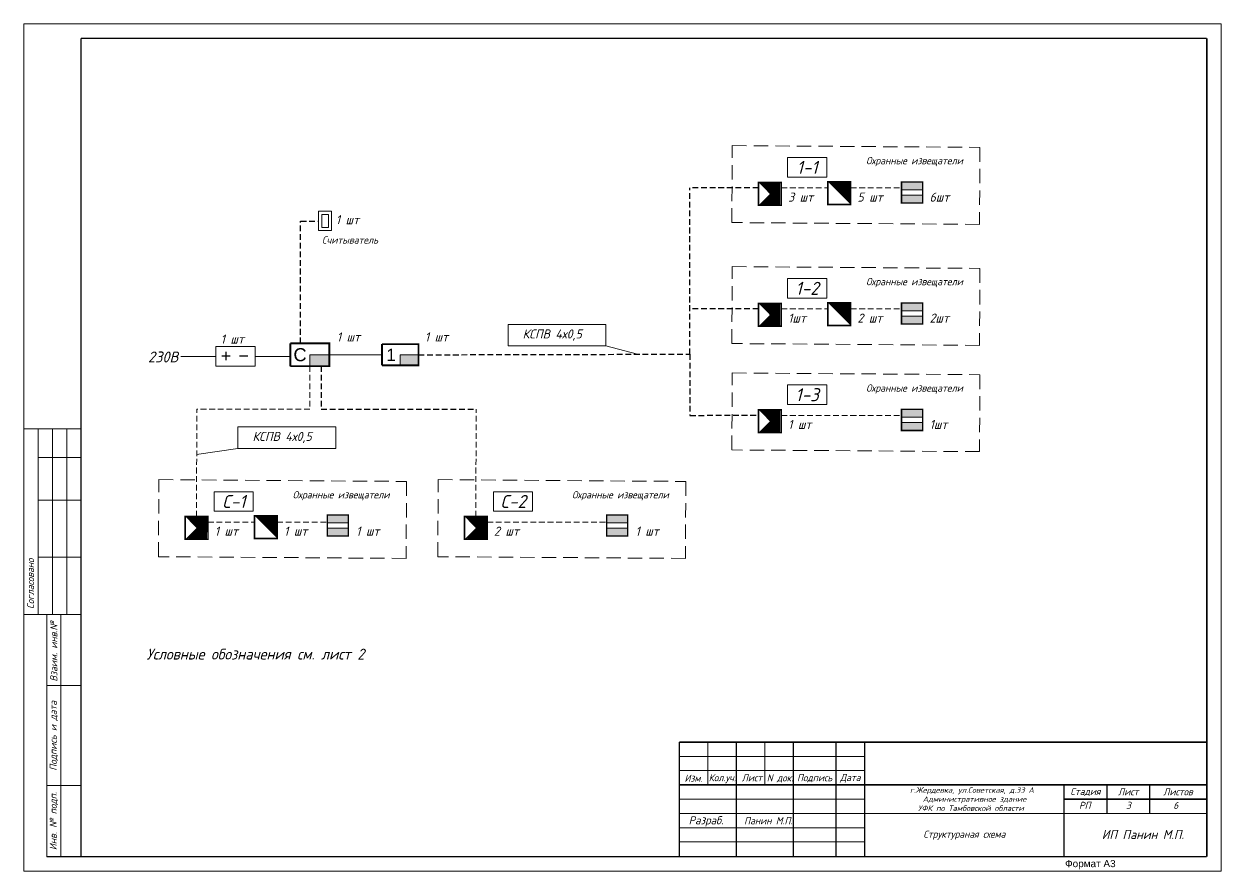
# Model space of a CAD drawing. Header units: inches. Extents: x 859 to 2631, y 393 to 1752.
# Drawn here: x 2486.4 to 2618.7, y 1386.4 to 1480 of the extents above; entities that cross this region are included whole.
import ezdxf

# ---------------------------------------------------------------- set-up
doc = ezdxf.new("R2010")
doc.units = ezdxf.units.IN
doc.header["$MEASUREMENT"] = 0
doc.linetypes.add('HIDDEN2', pattern=[4.7625, 3.175, -1.5875])
doc.linetypes.add('НЕВИДИМАЯ', pattern=[9.525, 6.35, -3.175])
doc.layers.get('0').transparency = 0.7
doc.layers.add('BLK_12_THHN', color=9, linetype='Continuous')
doc.layers.add('DESC', color=7, linetype='Continuous')
doc.styles.get("Standard").update_dxf_attribs({"font": 'GOST_Common Italic_0.ttf'})

# ---------------------------------------------------------------- blocks, each defined once
blk = doc.blocks.new('Объем')
at = {"const_width": 0.2}
blk.add_lwpolyline([(0, 0), (0, 3), (3, 3), (3, 0)], close=True, dxfattribs=at)
for points in [[(0.21, 2.94), (0.21, 0.09)], [(0.41, 2.94), (0.41, 0.09)], [(0.61, 2.94), (0.61, 0.09)], [(0.8, 2.94), (0.8, 0.09)], [(1.01, 2.94), (1.01, 0.09)], [(1.21, 2.94), (1.21, 0.09)], [(1.39, 1.52), (2.81, 2.97)], [(1.39, 2.94), (1.39, 0.09)], [(1.39, 1.48), (2.82, 0.03)], [(1.56, 2.93), (1.56, 1.76)], [(1.76, 2.94), (1.76, 1.94)], [(1.94, 2.95), (1.94, 2.15)], [(2.13, 2.93), (2.13, 2.33)], [(2.3, 2.93), (2.3, 2.52)], [(2.49, 2.94), (2.49, 2.7)], [(1.56, 0.09), (1.56, 1.25)], [(1.74, 0.06), (1.74, 1.05)], [(1.94, 0.06), (1.94, 0.87)], [(2.13, 0.05), (2.13, 0.66)], [(2.31, 0.06), (2.31, 0.48)], [(2.49, 0.07), (2.49, 0.29)]]:
    blk.add_lwpolyline(points, dxfattribs=at)
blk = doc.blocks.new('Звуковой')
blk.add_lwpolyline([(0.1, 2.9, 0, 4, 0), (1.5, 1.51, 4, 4, 0)], format="xyseb")
at = {"const_width": 0.2}
blk.add_lwpolyline([(0, 0), (0, 3), (3, 3), (3, 0)], close=True, dxfattribs=at)

msp = doc.modelspace()

# ---------------------------------------------------------------- hatches: boundary and pattern name
at = {"layer": 'DESC', "lineweight": 15}
h = msp.add_hatch(color=0, dxfattribs=at)
h.dxf.hatch_style = 1
h.paths.add_polyline_path([(2583.38, 1461.06), (2583.38, 1460.19), (2585.71, 1460.19), (2585.71, 1461.06)])
h.paths.add_polyline_path([(2585.71, 1461.66), (2585.71, 1462.52), (2583.38, 1462.52), (2583.38, 1461.66)])
h = msp.add_hatch(color=0, dxfattribs=at)
h.dxf.hatch_style = 1
h.paths.add_polyline_path([(2583.38, 1447.69), (2583.38, 1446.83), (2585.71, 1446.83), (2585.71, 1447.69)])
h.paths.add_polyline_path([(2585.71, 1448.3), (2585.71, 1449.16), (2583.38, 1449.16), (2583.38, 1448.3)])
at = {"layer": 'DESC'}
for points in [[(2517.99, 1443.44), (2517.99, 1442.18), (2520.15, 1442.18), (2520.15, 1443.44)], [(2527.98, 1443.44), (2527.98, 1442.27), (2530, 1442.27), (2530, 1443.44)]]:
    msp.add_hatch(color=0, dxfattribs=at).paths.add_polyline_path(points)
at = {"layer": 'DESC', "lineweight": 15}
h = msp.add_hatch(color=0, dxfattribs=at)
h.dxf.hatch_style = 1
h.paths.add_polyline_path([(2583.38, 1435.95), (2583.38, 1435.08), (2585.71, 1435.08), (2585.71, 1435.95)])
h.paths.add_polyline_path([(2585.71, 1436.55), (2585.71, 1437.41), (2583.38, 1437.41), (2583.38, 1436.55)])
h = msp.add_hatch(color=0, dxfattribs=at)
h.dxf.hatch_style = 1
h.paths.add_polyline_path([(2519.92, 1424.28), (2519.92, 1423.42), (2522.25, 1423.42), (2522.25, 1424.28)])
h.paths.add_polyline_path([(2522.25, 1424.88), (2522.25, 1425.74), (2519.92, 1425.74), (2519.92, 1424.88)])
h = msp.add_hatch(color=0, dxfattribs=at)
h.dxf.hatch_style = 1
h.paths.add_polyline_path([(2550.79, 1424.28), (2550.79, 1423.42), (2553.12, 1423.42), (2553.12, 1424.28)])
h.paths.add_polyline_path([(2553.12, 1424.88), (2553.12, 1425.74), (2550.79, 1425.74), (2550.79, 1424.88)])

# ---------------------------------------------------------------- linework, layer by layer
at = {"layer": 'BLK_12_THHN', "color": 0, "linetype": 'HIDDEN2', "ltscale": 0.2}
for p, q in [((2560, 1443.51), (2560, 1461.86)), ((2567.58, 1461.86), (2560, 1461.86)), ((2516.97, 1444.7), (2516.97, 1458.2)), ((2516.97, 1458.2), (2518.96, 1458.2)), ((2567.58, 1448.53), (2560, 1448.53)), ((2530, 1443.44), (2560, 1443.51)), ((2560, 1443.51), (2560, 1436.75)), ((2519.25, 1442.18), (2519.25, 1437.42)), ((2519.25, 1437.42), (2536.37, 1437.45)), ((2560, 1436.75), (2567.58, 1436.76))]:
    msp.add_line(p, q, dxfattribs=at)
at = {"layer": 'DESC', "color": 7, "lineweight": 15}
for p, q in [((2486.4, 1386.42), (2486.4, 1479.98)), ((2486.4, 1479.98), (2618.7, 1479.98)), ((2618.7, 1479.98), (2618.7, 1386.42)), ((2561.98, 1400.66), (2561.98, 1395.94)), ((2568.28, 1400.66), (2568.28, 1395.94)), ((2558.83, 1399.09), (2579.3, 1399.09)), ((2558.83, 1397.51), (2579.3, 1397.51)), ((2558.83, 1394.36), (2579.3, 1394.36)), ((2558.83, 1392.79), (2579.3, 1392.79)), ((2579.3, 1392.79), (2617.1, 1392.79)), ((2558.83, 1391.21), (2579.3, 1391.21)), ((2558.83, 1389.64), (2579.3, 1389.64)), ((2618.7, 1386.42), (2486.4, 1386.42))]:
    msp.add_line(p, q, dxfattribs=at)
at = {"layer": 'DESC', "color": 0, "linetype": 'HIDDEN2', "lineweight": 15, "ltscale": 0.2}
for p, q in [((2570.1, 1461.86), (2575.24, 1461.86)), ((2577.76, 1461.86), (2583.21, 1461.86)), ((2570.1, 1448.5), (2575.24, 1448.5)), ((2577.76, 1448.5), (2583.21, 1448.5)), ((2517.99, 1442.18), (2517.99, 1437.42)), ((2505.47, 1425.58), (2505.5, 1437.45)), ((2517.99, 1437.42), (2505.5, 1437.42)), ((2536.34, 1425.58), (2536.37, 1437.45)), ((2570.1, 1436.75), (2577.76, 1436.75)), ((2577.76, 1436.75), (2583.21, 1436.75)), ((2506.73, 1424.97), (2511.87, 1424.97)), ((2514.39, 1424.97), (2519.84, 1424.97)), ((2537.6, 1424.97), (2545.26, 1424.97)), ((2545.26, 1424.97), (2550.71, 1424.97))]:
    msp.add_line(p, q, dxfattribs=at)
at = {"layer": 'DESC', "color": 0, "lineweight": 15}
for p, q in [((2520.15, 1443.44), (2525.96, 1443.44)), ((2550.7, 1444.42), (2554.22, 1443.5)), ((2503.74, 1443.26), (2507.62, 1443.26)), ((2511.94, 1443.26), (2515.83, 1443.26)), ((2520.15, 1443.1), (2520.15, 1443.1)), ((2510.04, 1433.1), (2505.48, 1432.41))]:
    msp.add_line(p, q, dxfattribs=at)
at = {"layer": 'DESC', "lineweight": 15}
for p, q in [((2492.7, 1435.25), (2486.4, 1435.25)), ((2487.97, 1435.25), (2487.97, 1414.77)), ((2489.55, 1435.25), (2489.55, 1414.77)), ((2491.12, 1435.25), (2491.12, 1414.77)), ((2492.7, 1432.1), (2487.97, 1432.1)), ((2492.7, 1427.37), (2487.97, 1427.37)), ((2492.7, 1421.07), (2487.97, 1421.07)), ((2492.7, 1414.77), (2486.4, 1414.77)), ((2488.92, 1414.77), (2488.92, 1388)), ((2488.92, 1414.77), (2492.7, 1414.77)), ((2490.49, 1414.77), (2490.49, 1388)), ((2488.92, 1406.9), (2492.7, 1406.9)), ((2488.92, 1395.87), (2492.7, 1395.87))]:
    msp.add_line(p, q, dxfattribs=at)
at = {"layer": 'DESC', "color": 7, "lineweight": 15, "const_width": 0.158}
for points in [[(2492.7, 1478.4), (2492.7, 1388), (2617.12, 1388)], [(2617.12, 1478.4), (2492.7, 1478.4)], [(2617.12, 1388), (2617.12, 1478.4)], [(2558.83, 1400.66), (2558.83, 1388.06)], [(2558.83, 1400.66), (2617.1, 1400.66)], [(2565.13, 1400.66), (2565.13, 1388)], [(2571.43, 1400.66), (2571.43, 1388.06)], [(2576.15, 1400.66), (2576.15, 1388.06)], [(2579.3, 1400.66), (2579.3, 1388.06)], [(2558.83, 1395.94), (2617.1, 1395.94)], [(2601.35, 1388), (2601.35, 1395.94)], [(2606.08, 1392.79), (2606.08, 1395.94)], [(2610.8, 1392.79), (2610.8, 1395.94)], [(2601.35, 1394.36), (2617.1, 1394.36)]]:
    msp.add_lwpolyline(points, dxfattribs=at)
at = {"layer": 'DESC', "color": 0, "linetype": 'HIDDEN2', "lineweight": 15, "ltscale": 0.5}
for points in [[(2564.68, 1466.54), (2592.05, 1466.35), (2592, 1457.84), (2564.63, 1458.04)], [(2564.68, 1453.18), (2592.05, 1452.98), (2592, 1444.48), (2564.63, 1444.68)], [(2564.68, 1441.43), (2592.05, 1441.24), (2592, 1432.74), (2564.63, 1432.93)], [(2501.31, 1429.65), (2528.68, 1429.45), (2528.63, 1420.95), (2501.26, 1421.14)], [(2532.18, 1429.65), (2559.55, 1429.45), (2559.5, 1420.95), (2532.13, 1421.14)]]:
    msp.add_lwpolyline(points, close=True, dxfattribs=at)
at = {"layer": 'DESC', "color": 0, "lineweight": 15}
for points in [[(2570.79, 1465.22), (2575.11, 1465.22), (2575.11, 1463.06), (2570.79, 1463.06), (2570.79, 1465.22)], [(2518.96, 1459.31), (2520.4, 1459.31), (2520.4, 1457.15), (2518.96, 1457.15), (2518.96, 1459.31)], [(2519.33, 1458.94), (2520.05, 1458.94), (2520.05, 1457.5), (2519.33, 1457.5), (2519.33, 1458.94)], [(2570.79, 1451.86), (2575.11, 1451.86), (2575.11, 1449.7), (2570.79, 1449.7), (2570.79, 1451.86)], [(2520.15, 1443.44), (2517.99, 1443.44)], [(2517.99, 1443.44), (2517.99, 1442.18)], [(2530, 1443.44), (2527.98, 1443.44)], [(2527.98, 1443.44), (2527.98, 1442.27)], [(2517.99, 1442.18), (2517.99, 1442.18)], [(2527.98, 1442.27), (2527.98, 1442.27)], [(2570.79, 1440.11), (2575.11, 1440.11), (2575.11, 1437.95), (2570.79, 1437.95), (2570.79, 1440.11)], [(2507.42, 1428.32), (2511.74, 1428.32), (2511.74, 1426.16), (2507.42, 1426.16), (2507.42, 1428.32)], [(2538.29, 1428.32), (2542.61, 1428.32), (2542.61, 1426.16), (2538.29, 1426.16), (2538.29, 1428.32)]]:
    msp.add_lwpolyline(points, dxfattribs=at)
for points, const_width in [([(2583.38, 1462.52), (2585.71, 1462.52), (2585.71, 1460.19), (2583.38, 1460.19), (2583.38, 1462.52)], 0.155), ([(2583.38, 1449.16), (2585.71, 1449.16), (2585.71, 1446.83), (2583.38, 1446.83), (2583.38, 1449.16)], 0.155), ([(2515.83, 1444.7), (2515.83, 1442.18)], 0.216), ([(2515.83, 1444.7), (2520.15, 1444.7), (2520.15, 1442.18), (2515.83, 1442.18)], 0.216), ([(2525.96, 1444.62), (2525.96, 1442.27)], 0.202), ([(2525.96, 1444.62), (2530, 1444.62), (2530, 1442.27), (2525.96, 1442.27)], 0.202), ([(2583.38, 1437.41), (2585.71, 1437.41), (2585.71, 1435.08), (2583.38, 1435.08), (2583.38, 1437.41)], 0.155), ([(2519.92, 1425.74), (2522.25, 1425.74), (2522.25, 1423.42), (2519.92, 1423.42), (2519.92, 1425.74)], 0.155), ([(2550.79, 1425.74), (2553.12, 1425.74), (2553.12, 1423.42), (2550.79, 1423.42), (2550.79, 1425.74)], 0.155)]:
    msp.add_lwpolyline(points, dxfattribs=dict(at, const_width=const_width))
for points in [[(2583.38, 1462.52), (2585.71, 1462.52), (2585.71, 1461.66), (2583.38, 1461.66)], [(2585.71, 1460.19), (2583.38, 1460.19), (2583.38, 1461.06), (2585.71, 1461.06)], [(2583.38, 1449.16), (2585.71, 1449.16), (2585.71, 1448.3), (2583.38, 1448.3)], [(2585.71, 1446.83), (2583.38, 1446.83), (2583.38, 1447.69), (2585.71, 1447.69)], [(2539.9, 1446.79), (2550.7, 1446.79), (2550.7, 1444.42), (2539.9, 1444.42)], [(2507.62, 1442.18), (2511.94, 1442.18), (2511.94, 1444.34), (2507.62, 1444.34)], [(2583.38, 1437.41), (2585.71, 1437.41), (2585.71, 1436.55), (2583.38, 1436.55)], [(2510.04, 1435.47), (2520.85, 1435.47), (2520.85, 1433.1), (2510.04, 1433.1)], [(2585.71, 1435.08), (2583.38, 1435.08), (2583.38, 1435.95), (2585.71, 1435.95)], [(2519.92, 1425.74), (2522.25, 1425.74), (2522.25, 1424.88), (2519.92, 1424.88)], [(2550.79, 1425.74), (2553.12, 1425.74), (2553.12, 1424.88), (2550.79, 1424.88)], [(2522.25, 1423.42), (2519.92, 1423.42), (2519.92, 1424.28), (2522.25, 1424.28)], [(2553.12, 1423.42), (2550.79, 1423.42), (2550.79, 1424.28), (2553.12, 1424.28)]]:
    msp.add_lwpolyline(points, close=True, dxfattribs=at)
at = {"layer": 'DESC', "color": 0, "linetype": 'НЕВИДИМАЯ', "lineweight": 15, "const_width": 0.144}
for points in [[(2508.71, 1443.8), (2508.71, 1442.82)], [(2508.23, 1443.3), (2509.21, 1443.3)], [(2510.19, 1443.3), (2511.17, 1443.3)]]:
    msp.add_lwpolyline(points, dxfattribs=at)
at = {"layer": 'DESC', "lineweight": 15, "const_width": 0.158}
msp.add_lwpolyline([(2488.92, 1388), (2492.7, 1388)], dxfattribs=at)

# ---------------------------------------------------------------- block references
at = {"layer": 'DESC', "color": 0}
for name, p, xscale, yscale, zscale, rotation in [('Звуковой', (2575.24, 1462.56), 0.8399951999999031, 0.8399951999999031, 0.8399951999999031, 270), ('Объем', (2570.1, 1459.95), -0.8399520000000996, 0.8399520000000122, 0.8399520000000001, 0.05815664228504325), ('Звуковой', (2575.24, 1449.19), 0.8399951999999031, 0.8399951999999031, 0.8399951999999031, 270), ('Объем', (2570.1, 1446.59), -0.8399520000000995, 0.8399520000000122, 0.8399520000000001, 0.05815664228504325), ('Объем', (2570.1, 1434.84), -0.8399520000000995, 0.8399520000000122, 0.8399520000000001, 0.05815664228504325), ('Звуковой', (2511.87, 1425.66), 0.8399951999999031, 0.8399951999999031, 0.8399951999999031, 270), ('Объем', (2506.73, 1423.06), -0.8399520000001, 0.8399520000000122, 0.8399520000000001, 0.05815664228504325), ('Объем', (2537.6, 1423.06), -0.8399520000000998, 0.8399520000000122, 0.8399520000000001, 0.05815664228504325)]:
    msp.add_blockref(name, p, dxfattribs=dict(at, xscale=xscale, yscale=yscale, zscale=zscale, rotation=rotation))

# ---------------------------------------------------------------- texts
at = {"layer": 'DESC', "color": 7}
for s, p in [('Кол.уч.', (2562.07, 1396.34)), ('Лист', (2565.72, 1396.33)), ('N док.', (2568.49, 1396.32)), ('РП', (2603, 1393.28)), ('3', (2608.2, 1393.28)), ('6', (2613.42, 1393.28))]:
    msp.add_text(s, height=0.787, dxfattribs=at).set_placement(p)
at = {"layer": 'DESC', "color": 0, "attachment_point": 5}
for s, insert, char_height, width in [('1-1', (2572.95, 1464.14), 1.44, 4.32), ('1-2', (2572.95, 1450.78), 1.44, 4.32), ('{\\fArial|b0|i0|c204|p34;C}', (2516.91, 1443.44), 1.44, 2.16), ('{\\fArial|b0|i0|c204|p34;1}', (2526.97, 1443.44), 1.347, 2.0205), ('1-3', (2572.95, 1439.03), 1.44, 4.32), ('C-1', (2509.58, 1427.24), 1.44, 4.32), ('C-2', (2540.45, 1427.24), 1.44, 4.32), ('Стадия', (2603.71, 1395.15), 0.787, 4.725), ('Лист', (2608.44, 1395.18), 0.787, 5.67), ('Листов', (2613.94, 1395.18), 0.787, 5.3325)]:
    msp.add_mtext(s, dxfattribs=dict(at, insert=insert, char_height=char_height, width=width))
at = {"layer": 'DESC', "color": 0, "attachment_point": 1}
for s, width, heights, insert, char_height in [('\\pt2.4;Охранные извещатели', 15.8242, [1.22], (2579.47, 1465.28), 0.8), ('3 шт ', 6.4521, [0], (2570.85, 1461.35), 1), ('5 шт ', 6.4521, [0], (2578.51, 1461.35), 1), ('6шт ', 6.4521, [0], (2586.48, 1461.35), 1), ('1 шт ', 6.4521, [0], (2520.86, 1458.86), 1), ('Считыватель', 15.8242, [1.22], (2519.33, 1456.52), 0.8), ('\\pt2.4;Охранные извещатели', 15.8242, [1.22], (2579.47, 1451.92), 0.8), ('1шт ', 6.4521, [0], (2570.85, 1447.99), 1), ('2 шт ', 6.4521, [0], (2578.51, 1447.99), 1), ('2шт ', 6.4521, [0], (2586.48, 1447.99), 1), ('КСПВ 4х0,5 ', 9.1713, [1.06], (2541.51, 1446.24), 1), ('1 шт ', 6.4521, [0], (2508.13, 1445.67), 1), ('1 шт ', 6.4521, [0], (2520.97, 1445.91), 1), ('1 шт ', 6.4521, [0], (2530.7, 1445.91), 1), ('230В', 0.7525, [0], (2500.11, 1443.8), 1.2), ('\\pt2.4;Охранные извещатели', 15.8242, [1.22], (2579.47, 1440.17), 0.8), ('1 шт ', 6.4521, [0], (2570.85, 1436.25), 1), ('1шт ', 6.4521, [0], (2586.48, 1436.25), 1), ('КСПВ 4х0,5 ', 9.1713, [1.06], (2511.66, 1434.92), 1), ('\\pt2.4;Охранные извещатели', 15.8242, [1.22], (2516.1, 1428.38), 0.8), ('\\pt2.4;Охранные извещатели', 15.8242, [1.22], (2546.97, 1428.38), 0.8), ('1 шт ', 6.4521, [0], (2507.48, 1424.46), 1), ('1 шт ', 6.4521, [0], (2515.14, 1424.46), 1), ('1 шт ', 6.4521, [0], (2523.11, 1424.46), 1), ('2 шт ', 6.4521, [0], (2538.35, 1424.46), 1), ('1 шт ', 6.4521, [0], (2553.98, 1424.46), 1), ('Условные обозначения см. лист 2', 37.2731, [2.89], (2499.95, 1410.98), 1.2)]:
    msp.add_mtext_dynamic_manual_height_columns(s, width=width, gutter_width=1, heights=heights, dxfattribs=dict(at, insert=insert, char_height=char_height))
at = {"layer": 'DESC', "char_height": 0.7875, "attachment_point": 1, "rotation": 90}
for s, insert, width in [('Cогласовано', (2486.73, 1415.35), 9.4622), ('Взаим. инв.№', (2489.3, 1407.34), 14.4387), ('Подпись и дата', (2489.24, 1397.5), 11.3549), ('Инв. № подп.', (2489.24, 1388.73), 13.2391)]:
    msp.add_mtext(s, dxfattribs=dict(at, insert=insert, width=width))
at = {"layer": 'DESC', "attachment_point": 5}
for s, insert, char_height, width in [('Подпись', (2573.78, 1396.67), 0.787, 4.725), ('Дата', (2577.72, 1396.67), 0.787, 3.15), ('Изм.', (2560.39, 1396.67), 0.787, 3.15), ('Структураная схема', (2590.33, 1390.39), 0.7875, 22.05)]:
    msp.add_mtext(s, dxfattribs=dict(at, insert=insert, char_height=char_height, width=width))
at = {"layer": 'DESC', "color": 0, "lineweight": 15, "attachment_point": 1}
for s, width, heights, insert, char_height in [('\\pi23.39435;г.Жердевка, ул.Советская, д.33 А\\P\\pi24.36617; Административное здание \\P\\pi24.27003;УФК по Тамбовской области', 59.1919, [0], (2560.93, 1395.67), 0.6), ('\\pi4.80835;ИП Панин М.П.', 17.9743, [1.74], (2600.71, 1390.96), 1)]:
    msp.add_mtext_dynamic_manual_height_columns(s, width=width, gutter_width=1, heights=heights, dxfattribs=dict(at, insert=insert, char_height=char_height))
at = {"layer": 'DESC', "color": 0, "lineweight": 15, "insert": (2561.78, 1391.91), "char_height": 0.9, "width": 7.0924, "attachment_point": 5}
msp.add_mtext('Разраб.', dxfattribs=at)
at = {"layer": 'DESC', "lineweight": 15, "insert": (2568.66, 1391.98), "char_height": 0.787, "width": 6.3, "attachment_point": 5}
msp.add_mtext('Панин М.П.', dxfattribs=at)
at = {"layer": 'DESC', "linetype": 'НЕВИДИМАЯ', "insert": (2601.46, 1387.64), "char_height": 0.7875, "width": 9.1777, "attachment_point": 1}
msp.add_mtext('{\\fArial|b0|i0|c204|p34;Формат А3}', dxfattribs=at)

doc.saveas('drawing.dxf')
